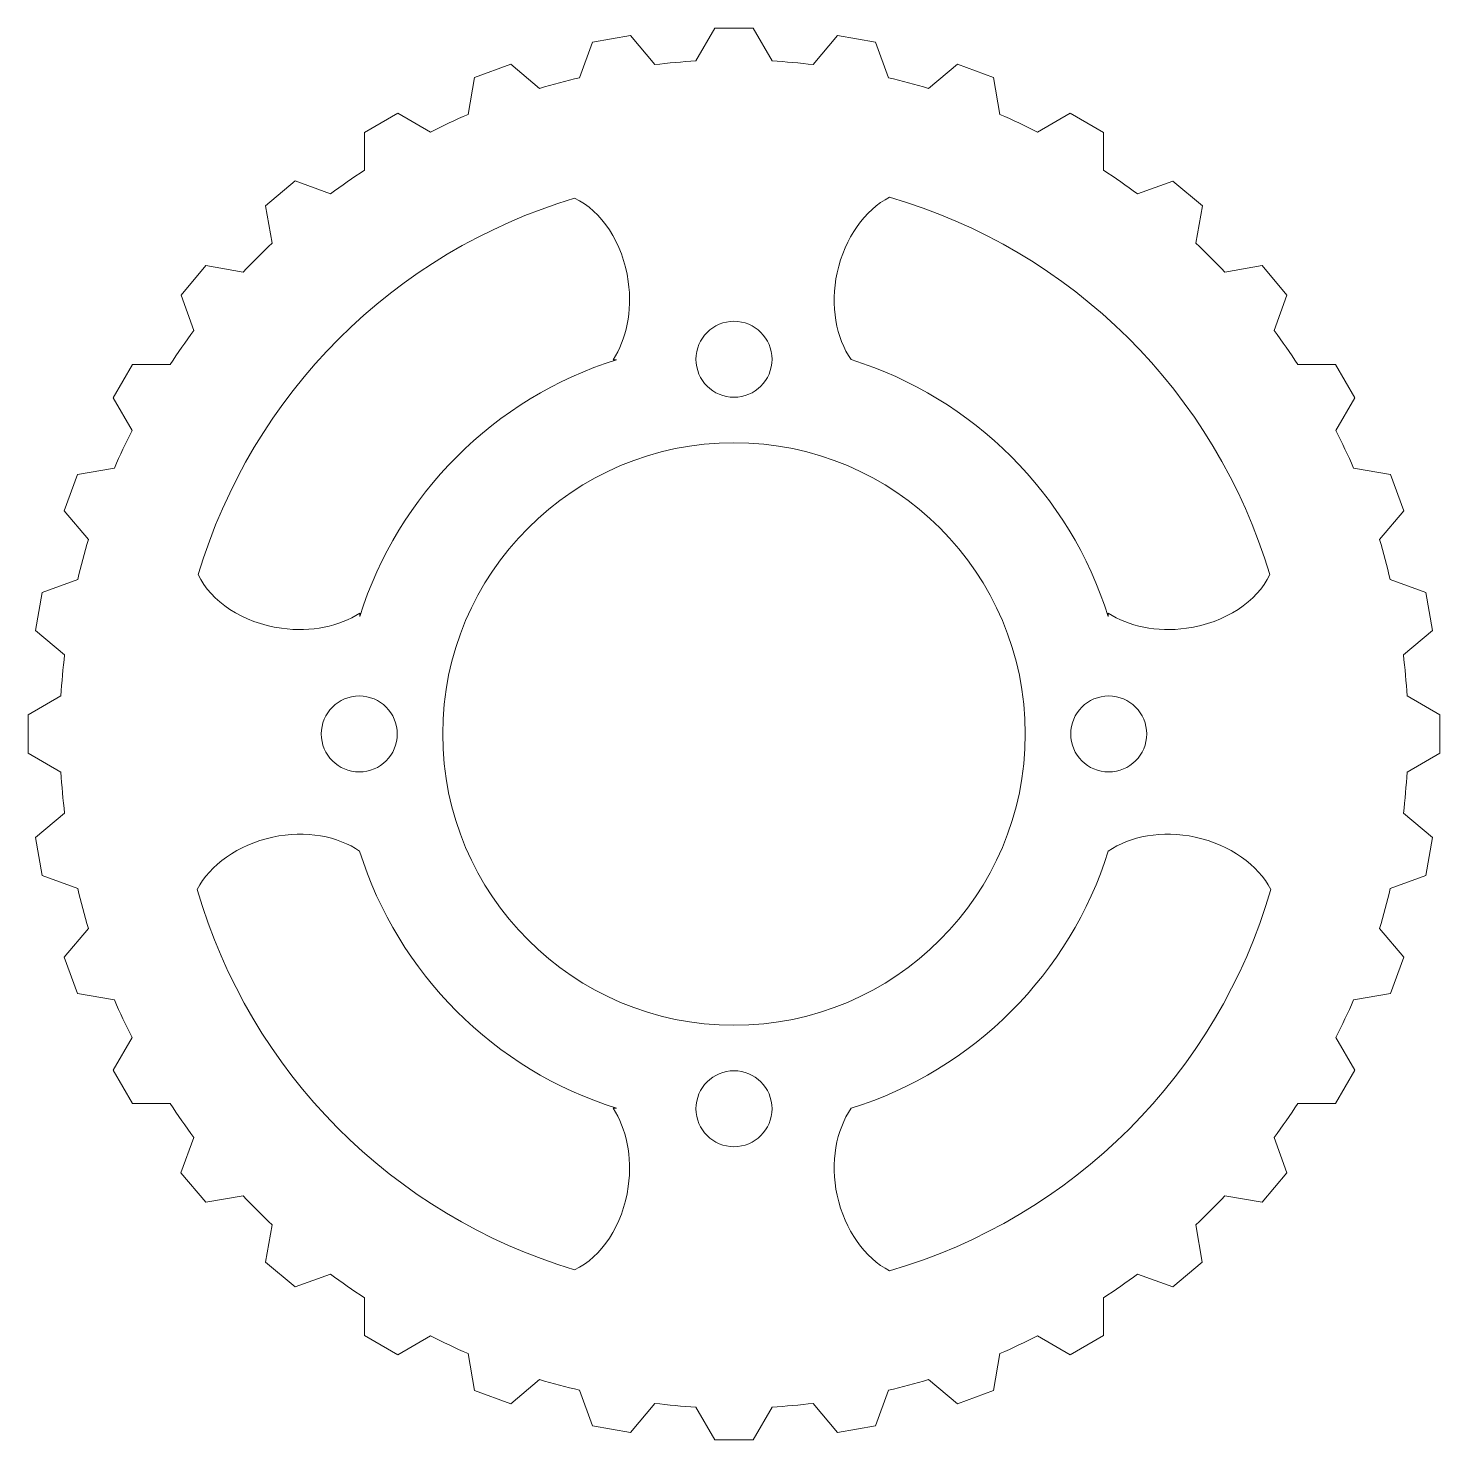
# Model space of a CAD drawing. Header units: inches. Extents: x 26 to 585, y 187 to 746.
import ezdxf

# ---------------------------------------------------------------- set-up
doc = ezdxf.new("R2010")
doc.units = ezdxf.units.IN
doc.header["$MEASUREMENT"] = 0
doc.layers.add('Layer 1', color=7, linetype='Continuous')

# ---------------------------------------------------------------- blocks, each defined once
blk = doc.blocks.new('block 2')
at = {"layer": 'Layer 1', "lineweight": 0}
for points, knots in [([(571.81, 451.54), (571.81, 451.54), (584.75, 459.02), (584.75, 459.02), (584.75, 459.02), (584.74, 474.21), (584.74, 474.21), (584.74, 474.21), (571.81, 481.7), (571.81, 481.7), (571.49, 487.18), (570.99, 492.6), (570.36, 497.99), (570.36, 497.99), (581.82, 507.62), (581.82, 507.62), (581.82, 507.62), (579.17, 522.59), (579.17, 522.59), (579.17, 522.59), (565.13, 527.71), (565.13, 527.71), (563.88, 533.06), (562.5, 538.35), (560.92, 543.57), (560.92, 543.57), (570.5, 554.98), (570.5, 554.98), (570.5, 554.98), (565.29, 569.26), (565.29, 569.26), (565.29, 569.26), (550.64, 571.85), (550.64, 571.85), (548.46, 576.9), (546.11, 581.83), (543.64, 586.72), (543.64, 586.72), (551.11, 599.65), (551.11, 599.65), (551.11, 599.65), (543.51, 612.81), (543.51, 612.81), (543.51, 612.81), (528.56, 612.82), (528.56, 612.82), (525.55, 617.4), (522.47, 621.91), (519.19, 626.28), (519.19, 626.28), (524.3, 640.28), (524.3, 640.28), (524.3, 640.28), (514.5, 651.92), (514.5, 651.92), (514.5, 651.92), (499.73, 649.33), (499.73, 649.33), (496.01, 653.29), (492.16, 657.14), (488.19, 660.87), (488.19, 660.87), (490.81, 675.65), (490.81, 675.65), (490.81, 675.65), (479.16, 685.41), (479.16, 685.41), (479.16, 685.41), (465.15, 680.32), (465.15, 680.32), (460.77, 683.6), (456.27, 686.69), (451.69, 689.69), (451.69, 689.69), (451.69, 704.65), (451.69, 704.65), (451.69, 704.65), (438.54, 712.24), (438.54, 712.24), (438.54, 712.24), (425.6, 704.78), (425.6, 704.78), (420.71, 707.25), (415.78, 709.61), (410.73, 711.77), (410.73, 711.77), (408.14, 726.43), (408.14, 726.43), (408.14, 726.43), (393.87, 731.62), (393.87, 731.62), (393.87, 731.62), (382.44, 722.05), (382.44, 722.05), (377.21, 723.63), (371.92, 725), (366.58, 726.26), (366.58, 726.26), (361.47, 740.32), (361.47, 740.32), (361.47, 740.32), (346.5, 742.93), (346.5, 742.93), (346.5, 742.93), (336.87, 731.47), (336.87, 731.47), (331.49, 732.1), (326.06, 732.61), (320.57, 732.92), (320.57, 732.92), (313.1, 745.86), (313.1, 745.86), (313.1, 745.86), (297.91, 745.86), (297.91, 745.86), (297.91, 745.86), (290.43, 732.92), (290.43, 732.92), (284.94, 732.61), (279.51, 732.1), (274.12, 731.47), (274.12, 731.47), (264.5, 742.94), (264.5, 742.94), (264.5, 742.94), (249.53, 740.3), (249.53, 740.3), (249.53, 740.3), (244.42, 726.26), (244.42, 726.26), (239.06, 725), (233.77, 723.62), (228.55, 722.05), (228.55, 722.05), (217.14, 731.62), (217.14, 731.62), (217.14, 731.62), (202.86, 726.42), (202.86, 726.42), (202.86, 726.42), (200.27, 711.77), (200.27, 711.77), (195.22, 709.6), (190.28, 707.24), (185.4, 704.78), (185.4, 704.78), (172.47, 712.25), (172.47, 712.25), (172.47, 712.25), (159.31, 704.64), (159.31, 704.64), (159.31, 704.64), (159.3, 689.69), (159.3, 689.69), (154.72, 686.69), (150.21, 683.59), (145.84, 680.32), (145.84, 680.32), (131.83, 685.42), (131.83, 685.42), (131.83, 685.42), (120.19, 675.65), (120.19, 675.65), (120.19, 675.65), (122.79, 660.87), (122.79, 660.87), (118.83, 657.14), (114.98, 653.3), (111.25, 649.33), (111.25, 649.33), (96.48, 651.94), (96.48, 651.94), (96.48, 651.94), (86.71, 640.29), (86.71, 640.29), (86.71, 640.29), (91.8, 626.29), (91.8, 626.29), (88.53, 621.92), (85.43, 617.4), (82.43, 612.82), (82.43, 612.82), (67.47, 612.82), (67.47, 612.82), (67.47, 612.82), (59.87, 599.65), (59.87, 599.65), (59.87, 599.65), (67.34, 586.72), (67.34, 586.72), (64.87, 581.84), (62.52, 576.89), (60.35, 571.85), (60.35, 571.85), (45.69, 569.27), (45.69, 569.27), (45.69, 569.27), (40.5, 554.98), (40.5, 554.98), (40.5, 554.98), (50.07, 543.57), (50.07, 543.57), (48.5, 538.34), (47.11, 533.05), (45.86, 527.7), (45.86, 527.7), (31.81, 522.6), (31.81, 522.6), (31.81, 522.6), (29.18, 507.62), (29.18, 507.62), (29.18, 507.62), (40.65, 497.99), (40.65, 497.99), (40.02, 492.6), (39.51, 487.17), (39.21, 481.69), (39.21, 481.69), (26.26, 474.22), (26.26, 474.22), (26.26, 474.22), (26.26, 459.02), (26.26, 459.02), (26.26, 459.02), (39.2, 451.54), (39.2, 451.54), (39.5, 446.06), (40.01, 440.63), (40.64, 435.24), (40.64, 435.24), (29.17, 425.62), (29.17, 425.62), (29.17, 425.62), (31.81, 410.66), (31.81, 410.66), (31.81, 410.66), (45.85, 405.54), (45.85, 405.54), (47.11, 400.18), (48.49, 394.89), (50.06, 389.66), (50.06, 389.66), (40.49, 378.26), (40.49, 378.26), (40.49, 378.26), (45.7, 363.98), (45.7, 363.98), (45.7, 363.98), (60.35, 361.38), (60.35, 361.38), (62.52, 356.34), (64.87, 351.4), (67.34, 346.52), (67.34, 346.52), (59.86, 333.58), (59.86, 333.58), (59.86, 333.58), (67.47, 320.42), (67.47, 320.42), (67.47, 320.42), (82.43, 320.42), (82.43, 320.42), (85.43, 315.84), (88.52, 311.34), (91.8, 306.97), (91.8, 306.97), (86.7, 292.96), (86.7, 292.96), (86.7, 292.96), (96.48, 281.32), (96.48, 281.32), (96.48, 281.32), (111.26, 283.92), (111.26, 283.92), (114.98, 279.96), (118.83, 276.12), (122.79, 272.38), (122.79, 272.38), (120.18, 257.6), (120.18, 257.6), (120.18, 257.6), (131.83, 247.84), (131.83, 247.84), (131.83, 247.84), (145.84, 252.92), (145.84, 252.92), (150.21, 249.66), (154.72, 246.56), (159.3, 243.56), (159.3, 243.56), (159.3, 228.6), (159.3, 228.6), (159.3, 228.6), (172.47, 221.02), (172.47, 221.02), (172.47, 221.02), (185.41, 228.48), (185.41, 228.48), (190.28, 226.03), (195.23, 223.66), (200.28, 221.49), (200.28, 221.49), (202.86, 206.83), (202.86, 206.83), (202.86, 206.83), (217.14, 201.63), (217.14, 201.63), (217.14, 201.63), (228.56, 211.19), (228.56, 211.19), (233.78, 209.62), (239.07, 208.25), (244.42, 206.98), (244.42, 206.98), (249.53, 192.92), (249.53, 192.92), (249.53, 192.92), (264.5, 190.29), (264.5, 190.29), (264.5, 190.29), (274.13, 201.76), (274.13, 201.76), (279.52, 201.12), (284.95, 200.61), (290.43, 200.31), (290.43, 200.31), (297.91, 187.37), (297.91, 187.37), (297.91, 187.37), (313.11, 187.37), (313.11, 187.37), (313.11, 187.37), (320.58, 200.31), (320.58, 200.31), (326.06, 200.62), (331.49, 201.14), (336.89, 201.77), (336.89, 201.77), (346.51, 190.29), (346.51, 190.29), (346.51, 190.29), (361.47, 192.92), (361.47, 192.92), (361.47, 192.92), (366.59, 206.98), (366.59, 206.98), (371.95, 208.24), (377.24, 209.63), (382.46, 211.19), (382.46, 211.19), (393.87, 201.63), (393.87, 201.63), (393.87, 201.63), (408.15, 206.83), (408.15, 206.83), (408.15, 206.83), (410.73, 221.49), (410.73, 221.49), (415.78, 223.66), (420.73, 226.01), (425.61, 228.48), (425.61, 228.48), (438.55, 221), (438.55, 221), (438.55, 221), (451.69, 228.6), (451.69, 228.6), (451.69, 228.6), (451.69, 243.56), (451.69, 243.56), (456.28, 246.56), (460.78, 249.66), (465.15, 252.92), (465.15, 252.92), (479.17, 247.83), (479.17, 247.83), (479.17, 247.83), (490.8, 257.6), (490.8, 257.6), (490.8, 257.6), (488.21, 272.38), (488.21, 272.38), (492.17, 276.11), (496, 279.95), (499.73, 283.92), (499.73, 283.92), (514.53, 281.32), (514.53, 281.32), (514.53, 281.32), (524.29, 292.96), (524.29, 292.96), (524.29, 292.96), (519.2, 306.97), (519.2, 306.97), (522.47, 311.34), (525.56, 315.84), (528.56, 320.42), (528.56, 320.42), (543.53, 320.42), (543.53, 320.42), (543.53, 320.42), (551.11, 333.57), (551.11, 333.57), (551.11, 333.57), (543.65, 346.52), (543.65, 346.52), (546.1, 351.4), (548.46, 356.34), (550.64, 361.38), (550.64, 361.38), (565.29, 363.98), (565.29, 363.98), (565.29, 363.98), (570.5, 378.26), (570.5, 378.26), (570.5, 378.26), (560.93, 389.68), (560.93, 389.68), (562.51, 394.89), (563.88, 400.18), (565.14, 405.54), (565.14, 405.54), (579.19, 410.66), (579.19, 410.66), (579.19, 410.66), (581.84, 425.61), (581.84, 425.61), (581.84, 425.61), (570.37, 435.25), (570.37, 435.25), (570.99, 440.64), (571.49, 446.07), (571.81, 451.54)], [0, 0, 0, 0, 1, 1, 1, 2, 2, 2, 3, 3, 3, 4, 4, 4, 5, 5, 5, 6, 6, 6, 7, 7, 7, 8, 8, 8, 9, 9, 9, 10, 10, 10, 11, 11, 11, 12, 12, 12, 13, 13, 13, 14, 14, 14, 15, 15, 15, 16, 16, 16, 17, 17, 17, 18, 18, 18, 19, 19, 19, 20, 20, 20, 21, 21, 21, 22, 22, 22, 23, 23, 23, 24, 24, 24, 25, 25, 25, 26, 26, 26, 27, 27, 27, 28, 28, 28, 29, 29, 29, 30, 30, 30, 31, 31, 31, 32, 32, 32, 33, 33, 33, 34, 34, 34, 35, 35, 35, 36, 36, 36, 37, 37, 37, 38, 38, 38, 39, 39, 39, 40, 40, 40, 41, 41, 41, 42, 42, 42, 43, 43, 43, 44, 44, 44, 45, 45, 45, 46, 46, 46, 47, 47, 47, 48, 48, 48, 49, 49, 49, 50, 50, 50, 51, 51, 51, 52, 52, 52, 53, 53, 53, 54, 54, 54, 55, 55, 55, 56, 56, 56, 57, 57, 57, 58, 58, 58, 59, 59, 59, 60, 60, 60, 61, 61, 61, 62, 62, 62, 63, 63, 63, 64, 64, 64, 65, 65, 65, 66, 66, 66, 67, 67, 67, 68, 68, 68, 69, 69, 69, 70, 70, 70, 71, 71, 71, 72, 72, 72, 73, 73, 73, 74, 74, 74, 75, 75, 75, 76, 76, 76, 77, 77, 77, 78, 78, 78, 79, 79, 79, 80, 80, 80, 81, 81, 81, 82, 82, 82, 83, 83, 83, 84, 84, 84, 85, 85, 85, 86, 86, 86, 87, 87, 87, 88, 88, 88, 89, 89, 89, 90, 90, 90, 91, 91, 91, 92, 92, 92, 93, 93, 93, 94, 94, 94, 95, 95, 95, 96, 96, 96, 97, 97, 97, 98, 98, 98, 99, 99, 99, 100, 100, 100, 101, 101, 101, 102, 102, 102, 103, 103, 103, 104, 104, 104, 105, 105, 105, 106, 106, 106, 107, 107, 107, 108, 108, 108, 109, 109, 109, 110, 110, 110, 111, 111, 111, 112, 112, 112, 113, 113, 113, 114, 114, 114, 115, 115, 115, 116, 116, 116, 117, 117, 117, 118, 118, 118, 119, 119, 119, 120, 120, 120, 121, 121, 121, 122, 122, 122, 123, 123, 123, 124, 124, 124, 125, 125, 125, 126, 126, 126, 127, 127, 127, 128, 128, 128, 129, 129, 129, 130, 130, 130, 131, 131, 131, 132, 132, 132, 133, 133, 133, 134, 134, 134, 135, 135, 135, 136, 136, 136, 137, 137, 137, 138, 138, 138, 139, 139, 139, 140, 140, 140, 141, 141, 141, 142, 142, 142, 143, 143, 143, 144, 144, 144, 144]), ([(242.45, 678.58), (253.01, 673.57), (261.55, 661.15), (263.68, 645.63), (265.29, 633.81), (262.84, 622.7), (257.7, 614.68), (257.7, 614.68), (258.97, 614.68), (258.97, 614.68), (210.7, 599.52), (172.59, 561.42), (157.44, 513.15), (157.44, 513.15), (157.43, 514.42), (157.43, 514.42), (149.42, 509.27), (138.31, 506.83), (126.49, 508.44), (110.97, 510.57), (98.55, 519.11), (93.53, 529.67), (114.75, 601.09), (171.03, 657.37), (242.45, 678.58)], [0, 0, 0, 0, 1, 1, 1, 2, 2, 2, 3, 3, 3, 4, 4, 4, 5, 5, 5, 6, 6, 6, 7, 7, 7, 8, 8, 8, 8]), ([(517.47, 529.67), (512.46, 519.11), (500.02, 510.56), (484.5, 508.44), (472.69, 506.83), (461.59, 509.27), (453.56, 514.42), (453.56, 514.42), (453.55, 513.15), (453.55, 513.15), (438.38, 561.47), (400.21, 599.6), (351.88, 614.73), (345.91, 623.3), (343.49, 635.94), (346.31, 649.12), (349.29, 663.04), (357.4, 673.97), (367.04, 679.02), (439.16, 658.15), (496.11, 601.59), (517.47, 529.67)], [0, 0, 0, 0, 1, 1, 1, 2, 2, 2, 3, 3, 3, 4, 4, 4, 5, 5, 5, 6, 6, 6, 7, 7, 7, 7]), ([(305.5, 629.92), (313.8, 629.92), (320.54, 623.19), (320.54, 614.89), (320.54, 606.58), (313.8, 599.85), (305.5, 599.85), (297.2, 599.85), (290.46, 606.59), (290.46, 614.89), (290.46, 623.18), (297.2, 629.92), (305.5, 629.92)], [0, 0, 0, 0, 1, 1, 1, 2, 2, 2, 3, 3, 3, 4, 4, 4, 4]), ([(305.5, 351.37), (241.85, 351.37), (190.25, 402.98), (190.25, 466.62), (190.25, 530.27), (241.85, 581.88), (305.5, 581.88), (369.15, 581.88), (420.76, 530.28), (420.76, 466.62), (420.76, 402.97), (369.15, 351.37), (305.5, 351.37)], [0, 0, 0, 0, 1, 1, 1, 2, 2, 2, 3, 3, 3, 4, 4, 4, 4]), ([(172.27, 466.62), (172.27, 458.32), (165.53, 451.59), (157.23, 451.59), (148.93, 451.59), (142.19, 458.32), (142.19, 466.62), (142.19, 474.92), (148.93, 481.66), (157.23, 481.66), (165.53, 481.66), (172.27, 474.92), (172.27, 466.62)], [0, 0, 0, 0, 1, 1, 1, 2, 2, 2, 3, 3, 3, 4, 4, 4, 4]), ([(468.82, 466.62), (468.82, 458.32), (462.06, 451.59), (453.77, 451.59), (445.48, 451.59), (438.73, 458.32), (438.73, 466.62), (438.73, 474.92), (445.48, 481.66), (453.77, 481.66), (462.06, 481.66), (468.82, 474.92), (468.82, 466.62)], [0, 0, 0, 0, 1, 1, 1, 2, 2, 2, 3, 3, 3, 4, 4, 4, 4]), ([(93.1, 405.09), (98.15, 414.73), (109.07, 422.82), (123, 425.8), (136.17, 428.63), (148.82, 426.19), (157.39, 420.24), (172.51, 371.9), (210.65, 333.73), (258.98, 318.57), (258.98, 318.57), (257.7, 318.56), (257.7, 318.56), (262.85, 310.53), (265.3, 299.43), (263.68, 287.61), (261.55, 272.09), (253.01, 259.66), (242.45, 254.65), (170.52, 276.01), (113.96, 332.96), (93.1, 405.09)], [0, 0, 0, 0, 1, 1, 1, 2, 2, 2, 3, 3, 3, 4, 4, 4, 5, 5, 5, 6, 6, 6, 7, 7, 7, 7]), ([(367.04, 254.22), (357.4, 259.27), (349.31, 270.2), (346.31, 284.12), (343.49, 297.29), (345.93, 309.94), (351.88, 318.51), (400.26, 333.65), (438.46, 371.86), (453.6, 420.24), (462.18, 426.21), (474.82, 428.63), (488, 425.8), (501.91, 422.82), (512.85, 414.73), (517.9, 405.09), (496.89, 332.45), (439.66, 275.24), (367.04, 254.22)], [0, 0, 0, 0, 1, 1, 1, 2, 2, 2, 3, 3, 3, 4, 4, 4, 5, 5, 5, 6, 6, 6, 6]), ([(305.5, 303.3), (297.2, 303.3), (290.46, 310.05), (290.46, 318.35), (290.46, 326.64), (297.2, 333.37), (305.5, 333.37), (313.8, 333.37), (320.54, 326.64), (320.54, 318.35), (320.54, 310.05), (313.79, 303.3), (305.5, 303.3)], [0, 0, 0, 0, 1, 1, 1, 2, 2, 2, 3, 3, 3, 4, 4, 4, 4])]:
    blk.add_open_spline(points, degree=3, knots=knots, dxfattribs=at)

msp = doc.modelspace()

# ---------------------------------------------------------------- block references
at = {"layer": 'Layer 1'}
msp.add_blockref('block 2', (0, 0), dxfattribs=at)

doc.saveas('drawing.dxf')
